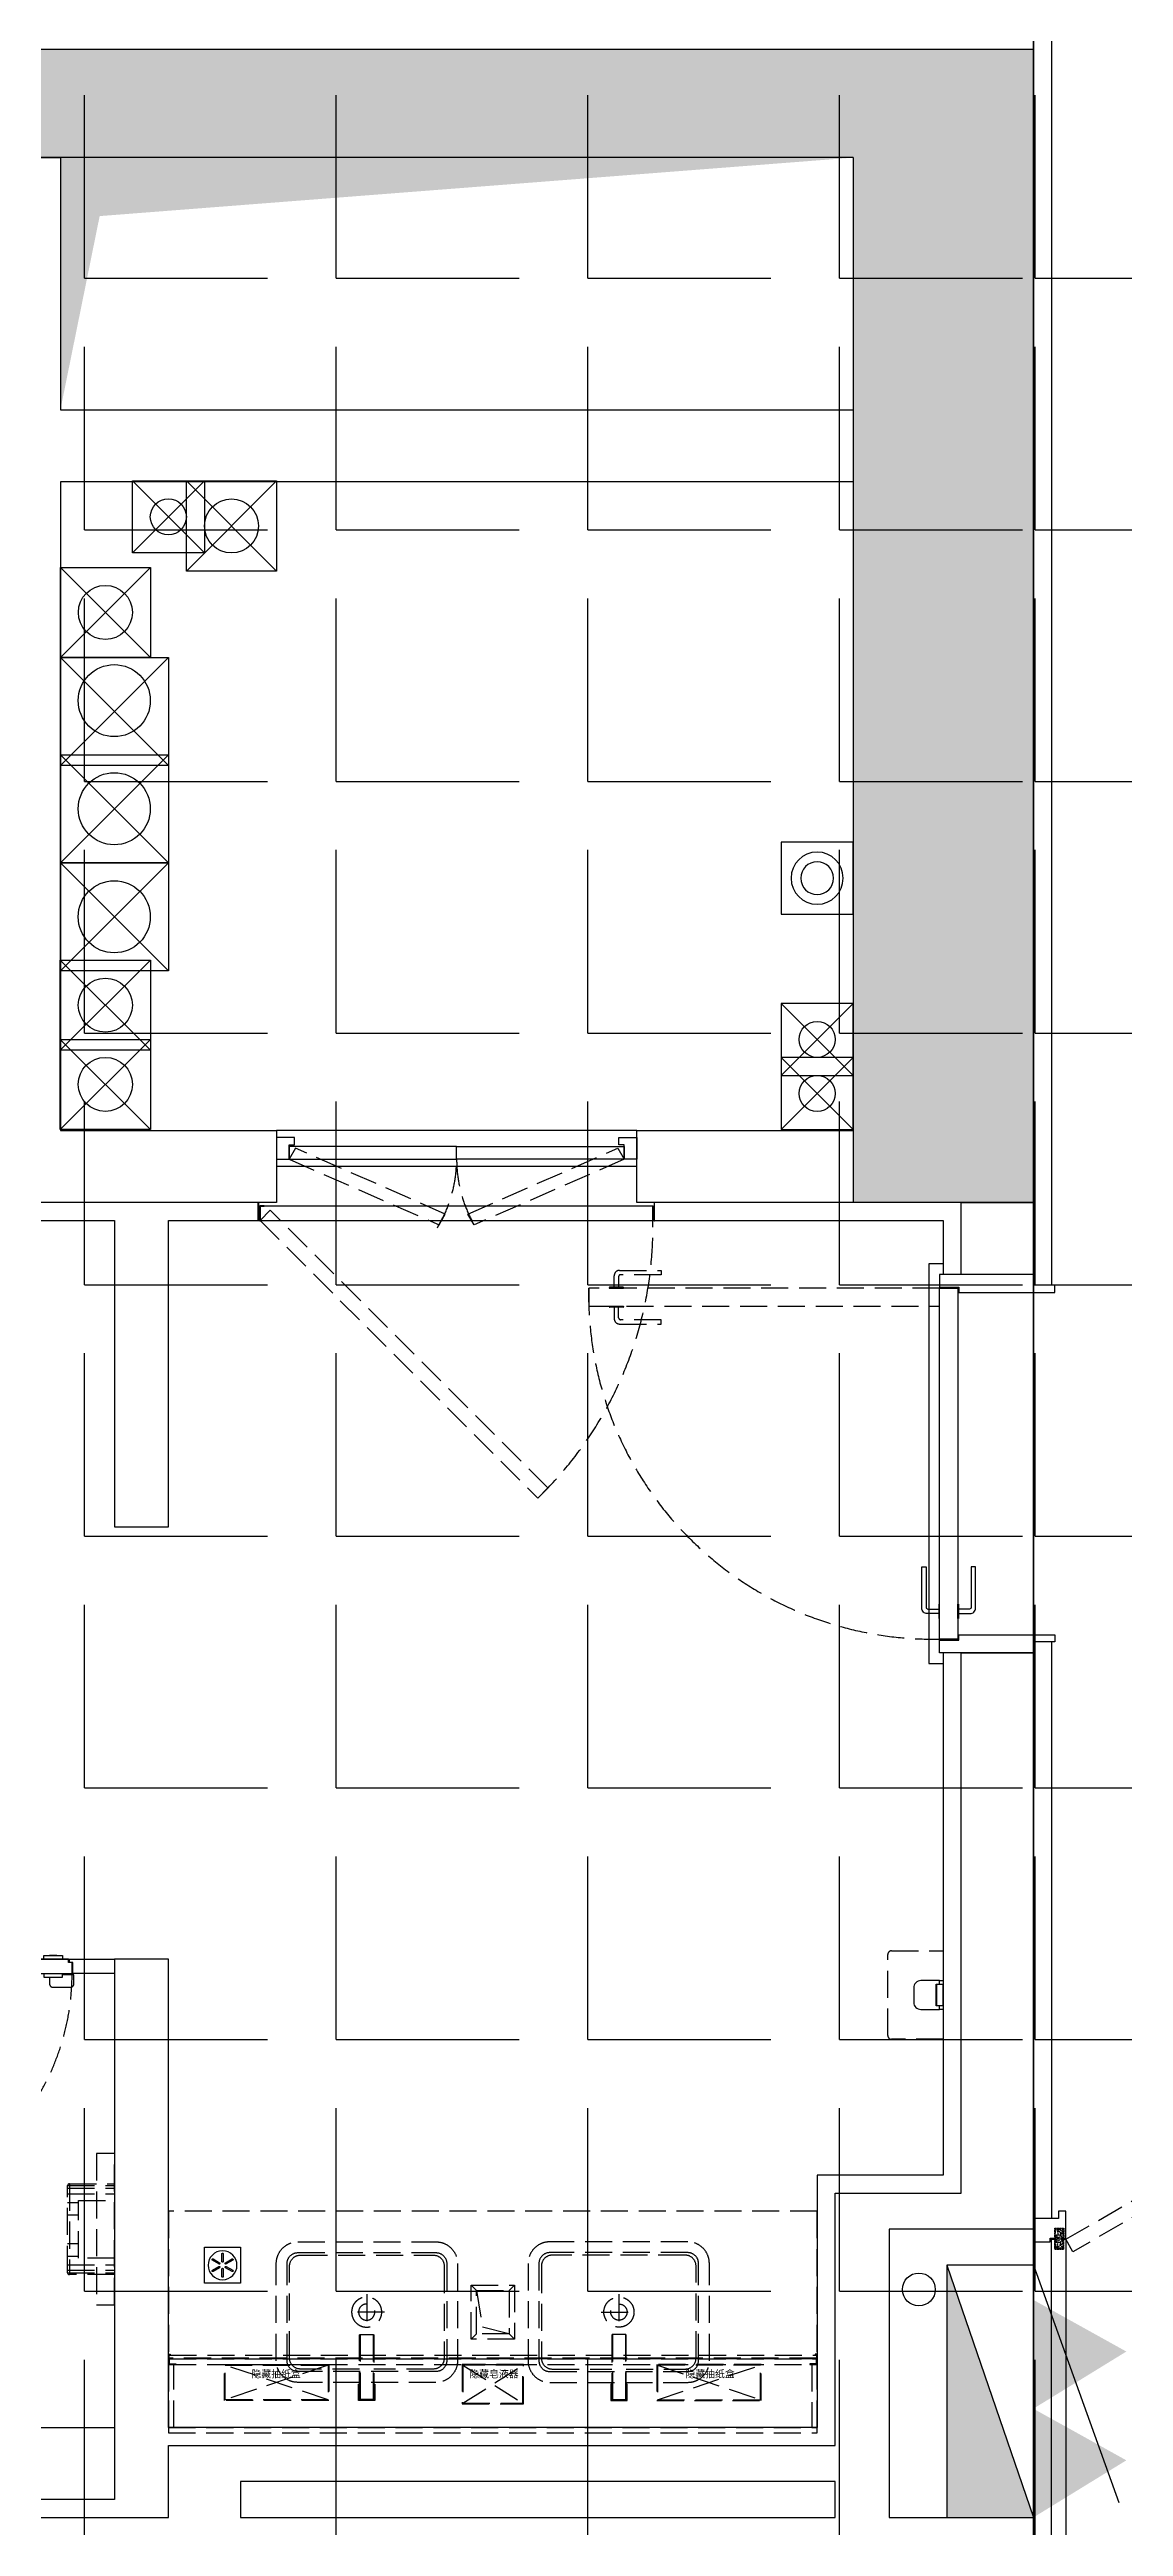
# Model space of a CAD drawing. Extents: x -284868 to 304789, y -137694 to 137894.
# Drawn here: x 80940 to 83920, y -8518 to -1643 of the extents above; entities that cross this region are included whole.
import ezdxf

# ---------------------------------------------------------------- set-up
doc = ezdxf.new("R2010")
doc.units = 0
doc.set_wipeout_variables(frame=1)
doc.linetypes.add('DASH', pattern=[0.35, 0.25, -0.1])
doc.layers.get('0').update_dxf_attribs({"linetype": 'CONTINUOUS'})
for name, color, linetype in [('0-墙', 4, 'CONTINUOUS'), ('0-墙(矮)', 2, 'CONTINUOUS'), ('0-建筑柱体', 251, 'CONTINUOUS'), ('0-消防栓(给排水)', 9, 'CONTINUOUS'), ('0-非设计区域', 251, 'CONTINUOUS'), ('1P-WFF-墙面完成面', 200, 'CONTINUOUS'), ('3T-SIS-卫生间悬浮洁具五金', 1, 'CONTINUOUS'), ('4RC-S-天花造型', 3, 'CONTINUOUS'), ('F-地漏', 8, 'CONTINUOUS'), ('P-完成面', 42, 'CONTINUOUS'), ('P-平面家具', 3, 'CONTINUOUS'), ('P-平面家具（到顶）', 2, 'CONTINUOUS'), ('P-门套', 3, 'CONTINUOUS'), ('P-门扇', 6, 'CONTINUOUS')]:
    doc.layers.add(name, color=color, linetype=linetype)
doc.styles.add('微软雅黑', font='')
doc.styles.get('微软雅黑').set_extended_font_data('Microsoft YaHei')

# ---------------------------------------------------------------- blocks, each defined once
blk = doc.blocks.new('sgASGHHHH')
for points in [[(-94645.8, -904374), (-94145.8, -904074), (-102995.8, -904074), (-102645.8, -904374)], [(-94145.8, -904074), (-94645.8, -904374), (-94645.8, -907274), (-94145.8, -907274)]]:
    blk.add_hatch(color=256).paths.add_polyline_path(points)
at = {"color": 4}
for p, q in [((-94145.8, -904074), (-102995.8, -904074)), ((-94145.8, -904074), (-94145.8, -907274)), ((-94645.8, -904374), (-102645.8, -904374)), ((-94645.8, -904374), (-94645.8, -907274)), ((-94145.8, -907274), (-94645.8, -907274))]:
    blk.add_line(p, q, dxfattribs=at)
blk = doc.blocks.new('A$C10332E08')
for p, q in [((250, 0), (0, 250)), ((250, 250), (0, 0))]:
    blk.add_line(p, q)
blk.add_lwpolyline([(0, 250), (250, 250), (250, 0), (0, 0)], close=True)
blk = doc.blocks.new('A$C2AC726D9')
for centre, radius in [((23149.6, -20399.8), 50), ((23324.9, -20425), 75), ((22974.9, -20665), 75), ((22999.6, -20909.8), 100), ((22999.6, -21209.8), 100), ((22999.6, -21509.8), 100), ((22974.8, -21755), 75), ((24949.9, -21850), 50), ((22974.8, -21975), 75), ((24949.9, -22000), 50)]:
    blk.add_circle(centre, radius)
for p, xscale, yscale, zscale, rotation in [((23049.9, -20300), 0.8, 0.8, 0.8, 270), ((22849.9, -20790), 1.2, 1.2, 1.2, 270), ((22849.9, -21060), 1.2, 1.2, 1.2, 270), ((22849.9, -21360), 1.2, 1.2, 1.2, 270), ((25049.9, -21750), -0.8, 0.8, 0.8, 90), ((25049.9, -21900), -0.8, 0.8, 0.8, 90)]:
    blk.add_blockref('A$C10332E08', p, dxfattribs=dict(xscale=xscale, yscale=yscale, zscale=zscale, rotation=rotation))
for p, rotation in [((23449.9, -20550), 90), ((23099.9, -20540), 180), ((23099.8, -21880), 90), ((23099.8, -22100), 90)]:
    blk.add_blockref('A$C10332E08', p, dxfattribs=dict(rotation=rotation))
blk = doc.blocks.new('A$C2E9C7AB1')
blk.add_lwpolyline([(-200, 0), (0, 0), (0, -200), (-200, -200)], close=True)
for radius in [72.3, 45.5]:
    blk.add_circle((-100, -100), radius)
blk = doc.blocks.new('A$C5B4E3DF6')
for p, q in [((0, 240), (-658.7, 476.9)), ((-700, 0), (-700, 240)), ((0, 0), (-700, 240)), ((-700, 240), (0, 240)), ((0, 240), (0, 0)), ((0, 0), (-700, 0))]:
    blk.add_line(p, q)
for points in [[(-700, 240), (-541.4, 498.1), (-398.1, 240)], [(-398.1, 240), (-239.5, 498.1), (-96.1, 240)], [(-700, 0), (-700, 240), (0, 0)]]:
    blk.add_solid(points)
blk = doc.blocks.new('A$C3F6147FC')
blk.add_circle((14582.4, 7532.9), 45.5)
at = {"xscale": -1, "rotation": 270}
for name, p in [('A$C2E9C7AB1', (14400, 11550)), ('A$C5B4E3DF6', (14660, 7600))]:
    blk.add_blockref(name, p, dxfattribs=at)
blk = doc.blocks.new('A$C67A6433D')
at = {"linetype": 'DASH', "ltscale": 0.03}
blk.add_wipeout([(30.7, 0), (-28.1, 0), (-28.1, 25.8), (30.7, 25.8)], dxfattribs=at)
for p, q in [((-25.8, 19.5), (-22.7, 19)), ((-25.4, 13.4), (-18.7, 4.2)), ((-20.9, 18.6), (-9.1, 16.4)), ((-20.3, 1.6), (-20.3, 0)), ((-18.9, 12.6), (-11.9, 2.9)), ((-17.9, 11.2), (-6.8, 9.1)), ((-16, 8.5), (-6.1, 8.5)), ((-16, 2.9), (-0.3, 2.9)), ((-13, 24.2), (-13, 25.8)), ((-12.3, 23.4), (-12.3, 24.7)), ((-12.3, 24.7), (0, 24.7)), ((-8.8, 11.8), (-8.7, 20.7)), ((-8.7, 16.4), (-8.7, 20.7)), ((-1.5, 4), (-7.9, 10.2)), ((-1.9, 19.2), (-3.5, 14.1)), ((0.4, 9.4), (-2.8, 11.9)), ((2.6, 9.4), (5.8, 11.9)), ((30.4, 25.8), (3, 25.8)), ((14.9, 24.7), (3, 24.7)), ((18.6, 2.9), (3.3, 2.9)), ((4.5, 4), (10.9, 10.2)), ((4.9, 19.2), (6.5, 14.1)), ((18.6, 8.5), (9.1, 8.5)), ((11.8, 11.8), (11.7, 20.7)), ((23.5, 18.6), (11.7, 16.4)), ((20.5, 11.2), (12.3, 9.7)), ((21.5, 12.6), (14.5, 2.9)), ((14.9, 23.4), (14.9, 24.7)), ((15.6, 24.2), (15.6, 25.8)), ((28, 13.4), (21.4, 4.2)), ((22.9, 1.6), (22.9, 0)), ((28.4, 19.5), (25.4, 19))]:
    blk.add_line(p, q, dxfattribs=at)
for points in [[(0, 9.7), (0, 25.8), (-27.7, 25.8), (-27.7, 0), (0, 0), (0, 2.7)], [(3, 9.7), (3, 25.8), (30.7, 25.8), (30.7, 0), (3, 0), (3, 2.7)]]:
    blk.add_lwpolyline(points, dxfattribs=at)
for points in [[(-13, 24.2), (-13, 24.2), (-25.8, 24.2, 0.414214), (-26.5, 23.4), (-26.5, 2.4, 0.414214), (-25.8, 1.6), (-20.3, 1.6)], [(-12.3, 23.4), (-25, 23.4, 0.414214), (-25.8, 22.6), (-25.8, 16.8)], [(-25.8, 14), (-25.8, 5, 0.414214), (-25, 4.2), (-18.7, 4.2)], [(14.9, 23.4), (27.6, 23.4, -0.414214), (28.4, 22.6), (28.4, 16.8)], [(15.6, 24.2), (15.6, 24.2), (28.4, 24.2, -0.414214), (29.2, 23.4), (29.2, 2.4, -0.414214), (28.4, 1.6), (22.9, 1.6)], [(28.4, 14), (28.4, 5, -0.414214), (27.6, 4.2), (21.4, 4.2)]]:
    blk.add_lwpolyline(points, format="xyb", dxfattribs=at)
for centre in [(-22.5, 15.4), (-5.1, 20.7), (1.5, 6), (8.1, 20.7), (25.1, 15.4)]:
    blk.add_circle(centre, 1.99, dxfattribs=at)
for centre, radius, start, end in [((-22.5, 15.4), 3.58, 338.85628, 221.96096), ((-17.6, 13.5), 1.59, 158.85628, 216.02452), ((-16, 6.5), 3.58, 211.82128, 270), ((-6.8, 11.8), 1.99, 178.25247, 238.26721), ((-5.1, 20.7), 3.58, 334.84516, 179.12624), ((-1.6, 13.5), 1.99, 160.89293, 232.11387), ((1.5, 6), 3.58, 213.03161, 326.96839), ((1.5, 6), 3.58, 72.86559, 107.13441), ((8.1, 20.7), 3.58, 0.87376, 205.15484), ((4.6, 13.5), 1.99, 307.88613, 19.10707), ((9.8, 11.8), 1.99, 301.73279, 1.74753), ((12, 11.2), 1.59, 222.33862, 280.57582), ((18.6, 6.5), 3.58, 270, 328.17872), ((25.1, 15.4), 3.58, 318.03904, 201.14372), ((20.2, 13.5), 1.59, 323.97548, 21.14372)]:
    blk.add_arc(centre, radius, start, end, dxfattribs=at)
blk = doc.blocks.new('A$C7A897201')
at = {"layer": 'P-门套'}
for points in [[(0, -60), (35, -60), (35, -20), (50, -20), (50, 0), (0, 0), (0, -60)], [(1000, -60), (965, -60), (965, -20), (950, -20), (950, 0), (1000, 0), (1000, -60)]]:
    blk.add_lwpolyline(points, dxfattribs=at)
at = {"layer": 'P-门扇'}
for points in [[(35, -60), (500, -60), (500, -25), (35, -25)], [(965, -60), (500, -60), (500, -25), (965, -25)]]:
    blk.add_lwpolyline(points, close=True, dxfattribs=at)
at = {"layer": 'P-门扇', "color": 251, "linetype": 'DASH', "ltscale": 300}
for points in [[(35, -60), (451.1, -242.5), (468.6, -212.2), (52.5, -29.7)], [(965, -60), (548.9, -242.5), (531.4, -212.2), (947.5, -29.7)]]:
    blk.add_lwpolyline(points, close=True, dxfattribs=at)
for centre, start, end in [((135, -60), 328.59804, 0), ((865, -60), 180, 211.40196)]:
    blk.add_arc(centre, 365, start, end, dxfattribs=at)
blk = doc.blocks.new('执手1')
at = {"layer": 'P-门扇', "color": 251}
blk.add_lwpolyline([(49.5, 123.8), (37.5, 123.8), (37.5, 11.2, -0.414214), (32.5, 6.2), (2.5, 6.2), (2.5, -6.2), (34.5, -6.2, 0.414214), (49.5, 8.8), (49.5, 123.8)], format="xyb", dxfattribs=at)
blk.add_lwpolyline([(0, 20), (1, 20, -0.414214), (2.5, 18.5), (2.5, -18.5, -0.414214), (1, -20), (0, -20)], format="xyb", close=True, dxfattribs=at)
blk = doc.blocks.new('A$Cd1c035f1')
at = {"layer": 'P-门扇', "color": 251, "linetype": 'DASH', "ltscale": 300}
blk.add_lwpolyline([(0, 0), (-974, 0), (-974, -50), (0, -50)], close=True, dxfattribs=at)
for points in [[(-877, 0), (-877, 1, 0.414214), (-878.5, 2.5), (-915.5, 2.5, 0.414214), (-917, 1), (-917, 0)], [(-877, -50), (-877, -51, -0.414214), (-878.5, -52.5), (-915.5, -52.5, -0.414214), (-917, -51), (-917, -50)]]:
    blk.add_lwpolyline(points, format="xyb", close=True, dxfattribs=at)
for points in [[(-773.2, 49.5), (-773.2, 37.5), (-885.8, 37.5, 0.414214), (-890.8, 32.5), (-890.8, 2.5), (-903.2, 2.5), (-903.2, 34.5, -0.414214), (-888.2, 49.5), (-773.2, 49.5)], [(-773.2, -99.5), (-773.2, -87.5), (-885.8, -87.5, -0.414214), (-890.8, -82.5), (-890.8, -52.5), (-903.2, -52.5), (-903.2, -84.5, 0.414214), (-888.2, -99.5), (-773.2, -99.5)]]:
    blk.add_lwpolyline(points, format="xyb", dxfattribs=at)
blk.add_arc((-18.5, -18.5), 955.7, 178.8908, 271.1092, dxfattribs=at)
blk = doc.blocks.new('手纸箱')
at = {"layer": 'P-平面家具', "color": 251, "linetype": 'DASH', "ltscale": 300}
for p, q in [((143, -98), (-143, -2)), ((143, -2), (-143, -98))]:
    blk.add_line(p, q, dxfattribs=at)
for points in [[(-145, -100), (-145, 0), (145, 0), (145, -100)], [(-143, -98), (-143, -2), (143, -2), (143, -98)]]:
    blk.add_lwpolyline(points, close=True, dxfattribs=at)
blk = doc.blocks.new('皂液器')
at = {"layer": 'P-平面家具', "color": 251, "linetype": 'DASH', "ltscale": 300}
for p, q in [((83, -108), (-83, -2)), ((83, -2), (-83, -108))]:
    blk.add_line(p, q, dxfattribs=at)
for points in [[(-85, -110), (-85, 0), (85, 0), (85, -110)], [(-83, -108), (-83, -2), (83, -2), (83, -108)]]:
    blk.add_lwpolyline(points, close=True, dxfattribs=at)
blk = doc.blocks.new('A$C09EA499F')
at = {"layer": 'P-平面家具', "color": 251, "linetype": 'DASH', "ltscale": 300}
blk.add_line((13.5, -15), (13.5, -15), dxfattribs=at)
for points in [[(20, 175), (0, 175), (0, 203), (5, 203), (5, 200), (3.8, 200), (3.8, 201.8), (1.2, 201.8), (1.2, 176.2), (20, 176.2), (20, 175)], [(3, 200), (1797, 200), (1798, 199), (1798, 192), (2, 192), (2, 199), (3, 200)], [(1780, 175), (1800, 175), (1800, 203), (1795, 203), (1795, 200), (1796.2, 200), (1796.2, 201.8), (1798.8, 201.8), (1798.8, 176.2), (1780, 176.2), (1780, 175)]]:
    blk.add_lwpolyline(points, dxfattribs=at)
for points in [[(0, 0), (15, 0), (15, 175), (0, 175)], [(2, 190), (1798, 190), (1798, 192), (2, 192)], [(2, 190), (2, 175), (1798, 175), (1798, 190)], [(1785, 0), (1800, 0), (1800, 175), (1785, 175)], [(1800, -15), (1800, 0), (0, 0), (0, -15)]]:
    blk.add_lwpolyline(points, close=True, dxfattribs=at)
blk.add_blockref('手纸箱', (300, 174.8), dxfattribs=at)
at = {"layer": 'P-平面家具', "color": 251, "linetype": 'DASH', "ltscale": 300, "extrusion": (0, 0, -1), "zscale": -1}
blk.add_blockref('皂液器', (-900, 175), dxfattribs=at)
at = {"layer": 'P-平面家具', "color": 251, "linetype": 'DASH', "ltscale": 300, "xscale": -1}
blk.add_blockref('手纸箱', (1500, 174.8), dxfattribs=at)
at = {"layer": 'P-平面家具', "color": 251, "linetype": 'DASH', "ltscale": 300, "style": '微软雅黑'}
for s, p in [('隐藏抽纸盒', (230.5, 138.4)), ('隐藏皂液器', (835, 138.4)), ('隐藏抽纸盒', (1434.7, 138.4))]:
    blk.add_text(s, height=20, dxfattribs=at).set_placement(p)
blk = doc.blocks.new('A$C3B184003')
blk.add_lwpolyline([(0, -100), (100, -100), (100, 0), (0, 0)], close=True)
at = {"color": 8}
for points in [[(42.7, -45.8), (42.7, -45.8, 0.414214), (41.9, -43), (23.7, -32.5, 0.414214), (21, -33.3), (21, -33.3, 0.414214), (21.7, -36), (39.9, -46.5, 0.414214)], [(42.7, -54.2), (42.7, -54.2, 0.414214), (39.9, -53.5), (21.7, -64, 0.414214), (21, -66.7), (21, -66.7, 0.414214), (23.7, -67.5), (41.9, -57, 0.414214)], [(50, -41.5), (50, -41.5, 0.414214), (52, -39.5), (52, -18.5, 0.414214), (50, -16.5), (50, -16.5, 0.414214), (48, -18.5), (48, -39.5, 0.414214)], [(50, -58.5), (50, -58.5, 0.414214), (48, -60.5), (48, -81.5, 0.414214), (50, -83.5), (50, -83.5, 0.414214), (52, -81.5), (52, -60.5, 0.414214)], [(57.3, -45.8), (57.3, -45.8, 0.414214), (60.1, -46.5), (78.3, -36, 0.414214), (79, -33.3), (79, -33.3, 0.414214), (76.3, -32.5), (58.1, -43, 0.414214)], [(57.3, -54.2), (57.3, -54.2, 0.414214), (58.1, -57), (76.3, -67.5, 0.414214), (79, -66.7), (79, -66.7, 0.414214), (78.3, -64), (60.1, -53.5, 0.414214)]]:
    blk.add_lwpolyline(points, format="xyb", close=True, dxfattribs=at)
blk.add_circle((50, -50), 40, dxfattribs=at)
blk = doc.blocks.new('A$C321B403F')
at = {"layer": 'P-平面家具', "linetype": 'DASH', "ltscale": 300}
for p, q in [((-18, -245.5), (-18, -65.5)), ((18, -245.5), (18, -65.5))]:
    blk.add_line(p, q, dxfattribs=at)
at = {"layer": 'P-平面家具', "color": 251, "linetype": 'DASH', "ltscale": 300}
for p, q in [((0, -357.6), (0, -258.4)), ((49.6, -308), (-49.6, -308))]:
    blk.add_line(p, q, dxfattribs=at)
at = {"layer": 'P-平面家具', "linetype": 'DASH', "ltscale": 300}
blk.add_lwpolyline([(20, -107.5), (22.5, -107.5), (22.5, -62.5), (-22.5, -62.5), (-22.5, -107.5), (-20, -107.5)], dxfattribs=at)
for points in [[(-18, -245.5), (18, -245.5, 0.414214), (20, -243.5), (20, -67.5, 0.414214), (18, -65.5), (-18, -65.5, 0.414214), (-20, -67.5), (-20, -243.5, 0.414214)], [(-190.9, -473), (192.1, -473, 0.414214), (222.1, -443), (222.1, -173, 0.414214), (192.1, -143), (-190.9, -143, 0.414214), (-220.9, -173), (-220.9, -443, 0.414214)]]:
    blk.add_lwpolyline(points, format="xyb", close=True, dxfattribs=at)
at = {"layer": 'P-平面家具', "color": 251, "linetype": 'DASH', "ltscale": 300}
blk.add_lwpolyline([(-190.9, -503), (192.1, -503, 0.414214), (252.1, -443), (252.1, -173, 0.414214), (192.1, -113), (-190.9, -113, 0.414214), (-250.9, -173), (-250.9, -443, 0.414214)], format="xyb", close=True, dxfattribs=at)
at = {"layer": 'P-平面家具', "linetype": 'DASH', "ltscale": 300}
blk.add_lwpolyline([(-20, -150), (-183.9, -150, 0.414214), (-213.9, -180), (-213.9, -436, 0.414214), (-183.9, -466), (185.1, -466, 0.414214), (215.1, -436), (215.1, -180, 0.414214), (185.1, -150), (20, -150)], format="xyb", dxfattribs=at)
at = {"layer": 'P-平面家具', "color": 251, "linetype": 'DASH', "ltscale": 300}
for radius in [41.8, 22.5]:
    blk.add_circle((0, -308), radius, dxfattribs=at)
blk = doc.blocks.new('A$C6B6E40B6')
at = {"color": 251, "linetype": 'DASH', "ltscale": 300}
blk.add_wipeout([(-60, 150), (60, 150), (60, 0), (-60, 0)], dxfattribs=at).dxf.layer = 'P-平面家具'
at = {"layer": 'P-平面家具', "color": 251, "linetype": 'DASH', "ltscale": 300}
for p, q in [((-45, 135), (-60, 150)), ((45, 135), (60, 150)), ((-45, 15), (-60, 0)), ((45, 15), (60, 0))]:
    blk.add_line(p, q, dxfattribs=at)
for points in [[(-60, 0), (60, 0), (60, 150), (-60, 150)], [(-45, 15), (45, 15), (45, 135), (-45, 135)]]:
    blk.add_lwpolyline(points, close=True, dxfattribs=at)
blk.add_lwpolyline([(-45, 15), (-28.4, 115.9), (45, 135)], dxfattribs=at)
blk = doc.blocks.new('A$C5BF30230')
at = {"color": 251, "linetype": 'DASH', "ltscale": 300}
blk.add_lwpolyline([(144, -122.5), (0, -122.5), (0, 122.5), (144, 122.5, -0.414214), (154, 112.5), (154, -112.5, -0.414214)], format="xyb", close=True, dxfattribs=at)
blk = doc.blocks.new('香薰机')
blk.add_lwpolyline([(10, 40), (0, 40), (0, -40), (10, -40)])
blk.add_lwpolyline([(19, 29), (19, -29), (0, -29), (0, 29)], close=True)
blk.add_lwpolyline([(10, 30), (10, 40), (62, 40, -0.414214), (82, 20), (82, -20, -0.414214), (62, -40), (10, -40), (10, -30), (20, -30), (20, 30), (10, 30)], format="xyb")
blk = doc.blocks.new('A$C63435B51')
at = {"layer": '4RC-S-天花造型', "color": 8}
for points in [[(2.5, 0), (-667.5, 0)], [(-7.5, -40), (-657.5, -40)]]:
    blk.add_lwpolyline(points, dxfattribs=at)
at = {"layer": 'P-门扇', "color": 251, "linetype": 'DASH', "ltscale": 300}
for p, q in [((-602.2, -39.9), (-622.2, -39.9)), ((-622.2, -49.9), (-602.2, -49.9))]:
    blk.add_line(p, q, dxfattribs=at)
for points in [[(0, 0), (0, 665), (-30, 665), (-30, 655), (-40, 655), (-40, 10), (-30, 10), (-30, 0)], [(-348.5, 0), (-316.5, 0), (-316.5, 71), (-348.5, 71)], [(-638.2, -49.9), (-638.2, -40), (-586.2, -40), (-586.2, -49.9)]]:
    blk.add_lwpolyline(points, close=True, dxfattribs=at)
for points in [[(-332.5, 0), (-332.5, 82.2)], [(-586.2, 0), (-586.2, 9.9), (-638.2, 9.9), (-638.2, 0)], [(-346.9, 53.6), (-318.1, 53.6)], [(-346.9, 17.4), (-318.1, 17.4)]]:
    blk.add_lwpolyline(points, dxfattribs=at)
for points in [[(-602.2, 9.9), (-602.2, 28.4, 0.414214), (-612.2, 38.4), (-660.2, 38.4, 0.414214), (-670.2, 28.4), (-670.2, 3.6), (-638.2, 3.6)], [(-2.2, 0.3), (-2.2, -28.9), (0.8, -28.9, 0.414214), (1.8, -27.9), (1.8, -0.6)], [(5.7, 0.3), (5.7, -28.9), (2.7, -28.9, -0.414214), (1.7, -27.9), (1.7, -0.6)]]:
    blk.add_lwpolyline(points, format="xyb", dxfattribs=at)
at = {"layer": 'P-门扇'}
blk.add_lwpolyline([(0, 0), (-665, 0), (-665, -30), (-655, -30), (-655, -40), (-10, -40), (-10, -30), (0, -30)], close=True, dxfattribs=at)
at = {"layer": 'P-门扇', "color": 251, "linetype": 'DASH', "ltscale": 300}
for points in [[(-347.3, 35.5), (-347.3, 58.2, -0.414214), (-342.3, 63.2), (-332.5, 63.2), (-322.7, 63.2, -0.414214), (-317.7, 58.2), (-317.7, 35.5), (-317.7, 12.8, -0.414214), (-322.7, 7.8), (-332.5, 7.8), (-342.3, 7.8, -0.414214), (-347.3, 12.8)], [(-346.9, 35.5), (-346.9, 58.2, -0.414214), (-342.3, 62.7), (-332.5, 62.7), (-322.7, 62.7, -0.414214), (-318.1, 58.2), (-318.1, 35.5), (-318.1, 12.8, -0.414214), (-322.7, 8.3), (-332.5, 8.3), (-342.3, 8.3, -0.414214), (-346.9, 12.8)]]:
    blk.add_lwpolyline(points, format="xyb", close=True, dxfattribs=at)
for radius in [9.09, 2.24]:
    blk.add_circle((1.8, 8.5), radius, dxfattribs=at)
blk.add_arc((1.1, -0.4), 666.1, 92.49048, 179.96624, dxfattribs=at)
blk = doc.blocks.new('A$C74D9406B')
at = {"layer": 'P-平面家具', "linetype": 'DASH', "ltscale": 300}
blk.add_lwpolyline([(176, 0), (176, -125, -0.414214), (171, -130), (-71, -130, -0.414214), (-76, -125), (-76, 0)], format="xyb", close=True, dxfattribs=at)
at = {"layer": 'P-平面家具', "color": 251, "linetype": 'DASH', "ltscale": 300}
for points in [[(-71, -130), (-71, 0)], [(-63.7, -130), (-63.7, 0)], [(-48.6, -130), (-48.6, 0)], [(148.6, -130), (148.6, 0)], [(163.7, -130), (163.7, 0)], [(171, -130), (171, 0)], [(-76, -125), (176, -125)], [(-24.6, -130), (-24.6, -100)], [(10.4, -130), (10.4, -100)], [(89.6, -130), (89.6, -100)], [(124.6, -130), (124.6, -100)]]:
    blk.add_lwpolyline(points, dxfattribs=at)
at = {"layer": 'P-平面家具', "linetype": 'DASH', "ltscale": 300}
blk.add_lwpolyline([(-30, -100), (-30, 0), (130, 0), (130, -100)], close=True, dxfattribs=at)

msp = doc.modelspace()

# ---------------------------------------------------------------- linework, layer by layer
at = {"layer": '0-墙'}
for points in [[(80770.2, -1942.7), (80970.2, -1942.7), (80970.2, -2642.7), (83170.2, -2642.7), (83170.2, -2842.7), (80970.2, -2842.7), (80970.2, -4642.7), (81570.2, -4642.7), (81570.2, -4842.7), (77470.2, -4842.7)], [(83270.2, -7692.7), (83270.2, -8492.7), (83670.2, -8492.7), (83670.2, -8692.7), (80970.2, -8692.7), (80970.2, -9142.7), (81520.2, -9142.7), (81520.2, -11392.7), (81320.2, -11392.7), (81320.2, -9342.7), (80970.2, -9342.7), (80970.2, -11392.7), (80770.2, -11392.7), (80770.2, -8692.7), (78070.2, -8692.7), (78070.2, -11392.7), (77870.2, -11392.7), (77870.2, -8692.7), (75170.2, -8692.7), (75170.2, -8492.7), (76470.2, -8492.7), (76470.2, -5692.7), (72670.2, -5692.7)], [(77470.2, -8492.7), (81270.2, -8492.7), (81270.2, -8292.7), (83120.2, -8292.7), (83120.2, -7592.7), (83470.2, -7592.7), (83470.2, -6092.7), (83670.2, -6092.7), (83670.2, -7692.7), (83270.2, -7692.7)], [(83120.2, -8392.7), (81470.2, -8392.7), (81470.2, -8492.7), (83120.2, -8492.7), (83120.2, -8392.7)]]:
    msp.add_lwpolyline(points, dxfattribs=at)
for points in [[(83170.2, -4642.7), (83170.2, -4842.7), (82570.2, -4842.7), (82570.2, -4642.7)], [(83470.2, -4842.7), (83670.2, -4842.7), (83670.2, -5042.7), (83470.2, -5042.7)]]:
    msp.add_lwpolyline(points, close=True, dxfattribs=at)
at = {"layer": '0-墙', "color": 251}
msp.add_solid([(80970.2, -2642.7), (80970.2, -1942.7), (81079.2, -2105), (83170.2, -1942.7)], dxfattribs=at)
at = {"layer": '0-墙(矮)'}
msp.add_lwpolyline([(77520.2, -8242.7), (81120.2, -8242.7), (81120.2, -8442.7), (77520.2, -8442.7)], close=True, dxfattribs=at)
at = {"layer": '1P-WFF-墙面完成面'}
msp.add_lwpolyline([(83470.2, -5042.7), (83410.2, -5042.7)], dxfattribs=at)
at = {"layer": 'P-完成面'}
for points in [[(83720.2, -917.7), (83720.2, -5072.7)], [(81535.3, -4851.7), (81523.3, -4851.7), (81523.3, -4893.7), (81524.3, -4893.7), (81524.3, -4852.7), (81535.3, -4852.7), (81535.3, -4851.7)], [(82603.3, -4851.7), (82615.3, -4851.7), (82615.3, -4893.7), (82614.3, -4893.7), (82614.3, -4852.7), (82603.3, -4852.7), (82603.3, -4851.7)], [(83470.2, -6092.7), (83420.2, -6092.7), (83420.2, -7542.7), (83070.2, -7542.7), (83070.2, -8242.7), (81270.2, -8242.7), (81270.2, -6942.7), (81120.2, -6942.7), (81120.2, -8442.7), (77520.2, -8442.7), (77520.2, -4892.7), (81120.2, -4892.7), (81120.2, -5742.7), (81270.2, -5742.7), (81270.2, -4892.7), (83420.2, -4892.7), (83420.2, -5042.7)], [(83670.2, -5042.7), (83410.2, -5042.7), (83410.2, -5077.7), (83463.2, -5077.7), (83463.2, -5092.7), (83730.2, -5092.7), (83730.2, -5072.7), (83670.2, -5072.7), (83670.2, -5042.7)], [(83670.2, -6092.7), (83410.2, -6092.7), (83410.2, -6057.7), (83463.2, -6057.7), (83463.2, -6042.7), (83730.2, -6042.7), (83730.2, -6062.7), (83670.2, -6062.7), (83670.2, -6092.7)], [(83720.2, -6062.7), (83720.2, -7662.7)], [(83670.2, -7727.7), (83717.2, -7727.7), (83717.2, -7717.7), (83760.2, -7717.7), (83760.2, -7642.7), (83740.2, -7642.7), (83740.2, -7662.7), (83670.2, -7662.7), (83670.2, -7727.7)]]:
    msp.add_lwpolyline(points, dxfattribs=at)
for points in [[(81519.3, -4842.7), (81520.3, -4842.7), (81520.3, -4893.7), (81519.3, -4893.7)], [(81524.3, -4852.7), (81524.3, -4892.7), (82614.3, -4892.7), (82614.3, -4852.7)], [(82619.3, -4842.7), (82618.3, -4842.7), (82618.3, -4893.7), (82619.3, -4893.7)], [(83720.2, -7720.7), (83760.2, -7720.7), (83760.2, -8614.7), (83720.2, -8614.7)]]:
    msp.add_lwpolyline(points, close=True, dxfattribs=at)
at = {"layer": 'P-平面家具', "linetype": 'DASH', "ltscale": 300}
for points in [[(81070.2, -7482.7), (81070.2, -7902.7), (81120.2, -7902.7), (81120.2, -7482.7)], [(81270.2, -8242.7), (83070.2, -8242.7), (83070.2, -7642.7), (81270.2, -7642.7)]]:
    msp.add_lwpolyline(points, close=True, dxfattribs=at)
at = {"layer": 'P-平面家具（到顶）', "ltscale": 0.5}
msp.add_lwpolyline([(81120.2, -6982.7), (81005.2, -6982.7), (81005.2, -6952.7), (80995.2, -6952.7), (80995.2, -6942.7), (81120.2, -6942.7), (81120.2, -6952.7), (81120.2, -6952.7), (81120.2, -6982.7), (81120.2, -6982.7)], dxfattribs=at)
at = {"layer": 'P-门扇'}
for p, q in [((82569.8, -4642.7), (81569.8, -4642.7)), ((82569.8, -4742.7), (81569.8, -4742.7))]:
    msp.add_line(p, q, dxfattribs=at)
at = {"layer": 'P-门扇', "color": 251, "linetype": 'DASH', "ltscale": 300}
msp.add_lwpolyline([(81552.6, -4864.4), (81524.3, -4892.7), (82295, -5663.4), (82323.3, -5635.2)], close=True, dxfattribs=at)
at = {"layer": 'P-门扇'}
msp.add_lwpolyline([(83420.2, -5012.7), (83380.2, -5012.7), (83380.2, -6122.7), (83420.2, -6122.7)], dxfattribs=at)
msp.add_lwpolyline([(83410.2, -5080.7), (83460.2, -5080.7), (83460.2, -6054.7), (83410.2, -6054.7)], close=True, dxfattribs=at)
at = {"layer": 'P-门扇', "color": 251, "linetype": 'DASH', "ltscale": 300}
msp.add_arc((81572.6, -4912.7), 1041.8, 313.89711, 1.1013, dxfattribs=at)

# ---------------------------------------------------------------- block references
at = {"layer": '0-建筑柱体'}
msp.add_blockref('sgASGHHHH', (177816, 902431.3), dxfattribs=at)
at = {"layer": '0-消防栓(给排水)', "color": 0}
for name, p in [('A$C2AC726D9', (58120.2, 17459.9)), ('A$C3F6147FC', (68770.2, -15392.7))]:
    msp.add_blockref(name, p, dxfattribs=at)
at = {"layer": '3T-SIS-卫生间悬浮洁具五金', "xscale": -1, "rotation": 180}
msp.add_blockref('A$C321B403F', (81820.2, -8230.7), dxfattribs=at)
at = {"layer": '3T-SIS-卫生间悬浮洁具五金', "rotation": 180}
msp.add_blockref('A$C321B403F', (82520.2, -8230.7), dxfattribs=at)
at = {"layer": 'F-地漏', "linetype": 'ByBlock', "xscale": -1, "rotation": 180}
msp.add_blockref('A$C3B184003', (81370.2, -7842.7), dxfattribs=at)
at = {"layer": 'P-平面家具', "linetype": 'DASH', "ltscale": 300}
for name, p, rotation in [('A$C5BF30230', (83420.2, -7042.7), 180), ('A$C74D9406B', (81120.2, -7642.7), 270)]:
    msp.add_blockref(name, p, dxfattribs=dict(at, rotation=rotation))
at = {"layer": 'P-平面家具', "linetype": 'DASH', "ltscale": 300, "xscale": -1}
msp.add_blockref('香薰机', (83420.2, -7042.7), dxfattribs=at)
at = {"layer": 'P-平面家具', "linetype": 'DASH', "ltscale": 300}
msp.add_blockref('A$C09EA499F', (81270.2, -8242.7), dxfattribs=at)
at = {"layer": 'P-门扇'}
for name, p in [('A$C7A897201', (81569.8, -4662.7)), ('执手1', (83460.2, -5977.7))]:
    msp.add_blockref(name, p, dxfattribs=at)
at = {"layer": 'P-门扇', "color": 251, "linetype": 'DASH', "ltscale": 300}
msp.add_blockref('A$Cd1c035f1', (83410.2, -5080.7), dxfattribs=at)
at = {"layer": 'P-门扇', "extrusion": (0, 0, -1), "zscale": -1}
msp.add_blockref('执手1', (-83410.2, -5977.7), dxfattribs=at)
at = {"layer": 'P-门扇', "rotation": 180}
msp.add_blockref('A$C63435B51', (80337.7, -6982.7), dxfattribs=at)

# ---------------------------------------------------------------- next in the draw order: block references
at = {"xscale": -1, "rotation": 180}
msp.add_blockref('A$C6B6E40B6', (82170.2, -7847.7), dxfattribs=at)
at = {"layer": 'P-完成面', "extrusion": (0, 0, -1), "zscale": -1, "rotation": 270}
msp.add_blockref('A$C67A6433D', (-83755.2, -7717.7), dxfattribs=at)

# ---------------------------------------------------------------- next in the draw order: hatches: boundary and pattern name
at = {"layer": '0-非设计区域', "ltscale": 3}
h = msp.add_hatch(dxfattribs=at)
h.set_pattern_fill('ANGLE', color=256, scale=100)
h.set_pattern_definition([(0, (-356380.6, 452446.1), (0, 698.5), [508, -190.5]), (90, (-356380.6, 452446.1), (-698.5, 4e-14), [508, -190.5])])
h.paths.add_polyline_path([(69920.2, 19007.8), (69920.2, 16857.3), (72120.2, 16857.3), (72120.2, 6107.3), (83670.2, 6107.3), (83670.2, -11492.7), (85470.2, -11492.7), (85470.2, -1140.1), (94920.7, -1140.1), (94920.7, 19007.8)])
h = msp.add_hatch(dxfattribs=at)
h.set_pattern_fill('ANGLE', color=256, scale=100)
h.set_pattern_definition([(0, (-270309.1, 452446.1), (0, 698.5), [508, -190.5]), (90, (-270309.1, 452446.1), (-698.5, 4e-14), [508, -190.5])])
h.paths.add_polyline_path([(68770.2, -11692.7), (83670.2, -11692.7), (83670.2, 6107.3), (68770.2, 6107.3)])

# ---------------------------------------------------------------- next in the draw order: linework, layer by layer
for points in [[(69920.2, 19007.8), (69920.2, 16857.3), (72120.2, 16857.3), (72120.2, 6107.3), (83670.2, 6107.3), (83670.2, -11492.7), (85470.2, -11492.7), (85470.2, -1140.1), (94920.7, -1140.1), (94920.7, 19007.8)], [(68770.2, -11692.7), (83670.2, -11692.7), (83670.2, 6107.3), (68770.2, 6107.3)]]:
    msp.add_lwpolyline(points, close=True, dxfattribs=at)
at = {"layer": 'P-门扇', "color": 251, "linetype": 'DASH', "ltscale": 300}
msp.add_lwpolyline([(83780.2, -7755.3), (83760.2, -7720.7), (84534.4, -7273.7), (84554.4, -7308.3)], close=True, dxfattribs=at)
msp.add_arc((83780.2, -7732.2), 882.7, 268.70166, 31.29833, dxfattribs=at)

doc.saveas('drawing.dxf')
